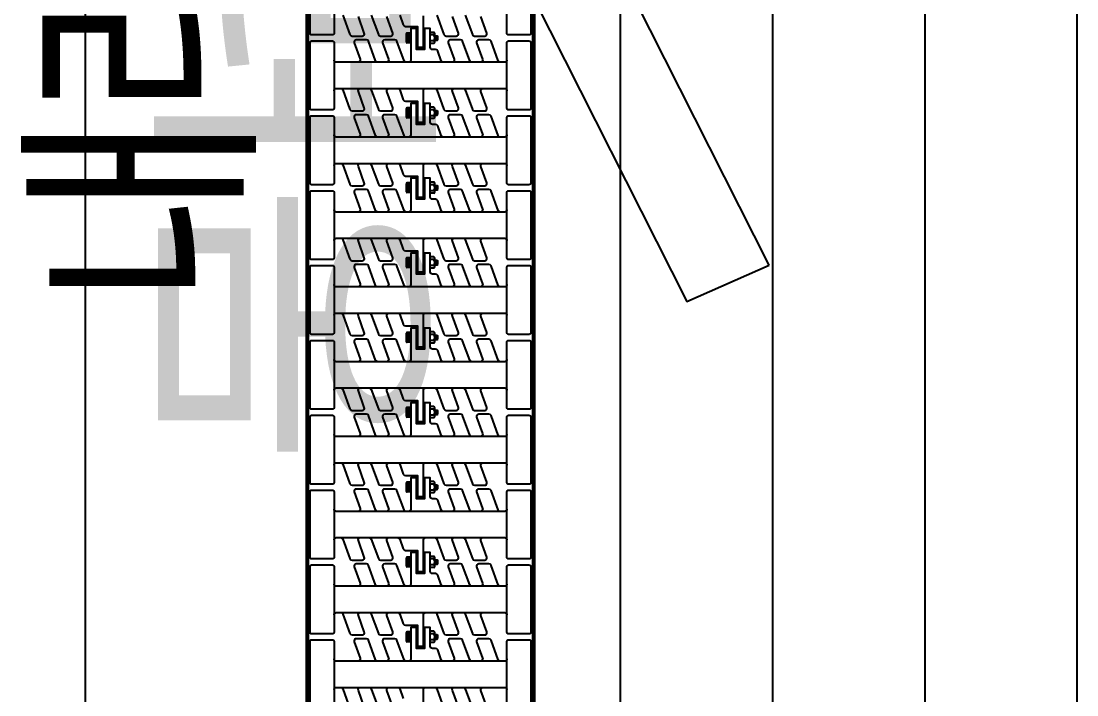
# Model space of a CAD drawing. Header units: millimetres. Extents: x 0 to 1390178, y 0 to 110113.
# Drawn here: x 366787 to 368174, y 21579 to 22465 of the extents above; entities that cross this region are included whole.
import ezdxf
from ezdxf.enums import TextEntityAlignment as Align
from ezdxf.xclip import XClip

# ---------------------------------------------------------------- set-up
doc = ezdxf.new("R2010")
doc.units = ezdxf.units.MM
doc.header["$LTSCALE"] = 100
doc.header["$XCLIPFRAME"] = 0
doc.linetypes.add('X - 평면도$0$CEN', pattern=[62, 60, -1, 0, -1])
for name, color, linetype in [('AA-XXXX-TEXT', 3, 'Continuous'), ('X - 평면도$0$4', 4, 'Continuous'), ('X - 평면도$0$AA-EL-PCN4', 4, 'Continuous'), ('X - 평면도$0$AA-XXXX-CNTL', 1, 'X - 평면도$0$CEN'), ('X - 평면도$0$램프 패턴', 9, 'Continuous'), ('X - 평면도$0$트랜치', 8, 'Continuous')]:
    doc.layers.add(name, color=color, linetype=linetype)
doc.layers.add('X - 평면도$0$DEFPOINT', color=163, linetype='Continuous', plot=False)
doc.styles.add('$1$HAUD01', font='Dotum.ttf')
doc.styles.add('X - 평면도$0$맑은고딕', font='malgun.ttf')

# ---------------------------------------------------------------- blocks, each defined once
blk = doc.blocks.new('X - 평면도$0$A$C149C4BE0')
at = {"layer": 'X - 평면도$0$램프 패턴'}
for p, q in [((112.4, 6500), (112.4, 0)), ((312.4, 6500), (312.4, 0)), ((512.4, 6500), (512.4, 0)), ((712.4, 6500), (712.4, 0))]:
    blk.add_line(p, q, dxfattribs=at)
blk = doc.blocks.new('X - 평면도$0$A$C1B7F7459')
at = {"layer": 'X - 평면도$0$DEFPOINT'}
blk.add_line((0, 6500), (0, 0), dxfattribs=at)
blk.add_blockref('X - 평면도$0$A$C149C4BE0', (0, 0))
blk = doc.blocks.new('*U1023')
at = {"layer": 'X - 평면도$0$트랜치'}
for p, q in [((-1765, 259), (-1765, 69.1)), ((-1665, 259), (-1665, 69.1)), ((-1565, 259), (-1565, 69.1)), ((-1465, 259), (-1465, 69.1)), ((-1365, 259), (-1365, 69.1)), ((-1265, 259), (-1265, 69.1)), ((-1165, 259), (-1165, 69.1)), ((-1065, 259), (-1065, 69.1)), ((-965, 259), (-965, 69.1)), ((-1730, 46), (-1730, 235.9)), ((-1630, 46), (-1630, 235.9)), ((-1530, 46), (-1530, 235.9)), ((-1430, 46), (-1430, 235.9)), ((-1330, 46), (-1330, 235.9)), ((-1230, 46), (-1230, 235.9)), ((-1130, 46), (-1130, 235.9)), ((-1030, 46), (-1030, 235.9)), ((-930, 46), (-930, 235.9)), ((-1697.5, 170.5), (-1704, 170.5)), ((-1704, 166.5), (-1704, 170.5)), ((-1704, 165.5), (-1704, 170.5)), ((-1697.5, 171.5), (-1703, 171.5)), ((-1702, 166.5), (-1702, 170.5)), ((-1700, 166.5), (-1700, 170.5)), ((-1698, 166.5), (-1698, 170.5)), ((-1692, 171.5), (-1697.5, 171.5)), ((-1691, 170.5), (-1697.5, 170.5)), ((-1696, 166.5), (-1696, 170.5)), ((-1694, 166.5), (-1694, 170.5)), ((-1692, 166.5), (-1692, 170.5)), ((-1691, 165.5), (-1691, 170.5)), ((-1597.5, 170.5), (-1604, 170.5)), ((-1604, 166.5), (-1604, 170.5)), ((-1604, 165.5), (-1604, 170.5)), ((-1597.5, 171.5), (-1603, 171.5)), ((-1602, 166.5), (-1602, 170.5)), ((-1600, 166.5), (-1600, 170.5)), ((-1598, 166.5), (-1598, 170.5)), ((-1592, 171.5), (-1597.5, 171.5)), ((-1591, 170.5), (-1597.5, 170.5)), ((-1596, 166.5), (-1596, 170.5)), ((-1594, 166.5), (-1594, 170.5)), ((-1592, 166.5), (-1592, 170.5)), ((-1591, 165.5), (-1591, 170.5)), ((-1497.5, 170.5), (-1504, 170.5)), ((-1504, 166.5), (-1504, 170.5)), ((-1504, 165.5), (-1504, 170.5)), ((-1497.5, 171.5), (-1503, 171.5)), ((-1502, 166.5), (-1502, 170.5)), ((-1500, 166.5), (-1500, 170.5)), ((-1498, 166.5), (-1498, 170.5)), ((-1492, 171.5), (-1497.5, 171.5)), ((-1491, 170.5), (-1497.5, 170.5)), ((-1496, 166.5), (-1496, 170.5)), ((-1494, 166.5), (-1494, 170.5)), ((-1492, 166.5), (-1492, 170.5)), ((-1491, 165.5), (-1491, 170.5)), ((-1397.5, 170.5), (-1404, 170.5)), ((-1404, 166.5), (-1404, 170.5)), ((-1404, 165.5), (-1404, 170.5)), ((-1397.5, 171.5), (-1403, 171.5)), ((-1402, 166.5), (-1402, 170.5)), ((-1400, 166.5), (-1400, 170.5)), ((-1398, 166.5), (-1398, 170.5)), ((-1392, 171.5), (-1397.5, 171.5)), ((-1391, 170.5), (-1397.5, 170.5)), ((-1396, 166.5), (-1396, 170.5)), ((-1394, 166.5), (-1394, 170.5)), ((-1392, 166.5), (-1392, 170.5)), ((-1391, 165.5), (-1391, 170.5)), ((-1297.5, 170.5), (-1304, 170.5)), ((-1304, 166.5), (-1304, 170.5)), ((-1304, 165.5), (-1304, 170.5)), ((-1297.5, 171.5), (-1303, 171.5)), ((-1302, 166.5), (-1302, 170.5)), ((-1300, 166.5), (-1300, 170.5)), ((-1298, 166.5), (-1298, 170.5)), ((-1292, 171.5), (-1297.5, 171.5)), ((-1291, 170.5), (-1297.5, 170.5)), ((-1296, 166.5), (-1296, 170.5)), ((-1294, 166.5), (-1294, 170.5)), ((-1292, 166.5), (-1292, 170.5)), ((-1291, 165.5), (-1291, 170.5)), ((-1197.5, 170.5), (-1204, 170.5)), ((-1204, 166.5), (-1204, 170.5)), ((-1204, 165.5), (-1204, 170.5)), ((-1197.5, 171.5), (-1203, 171.5)), ((-1202, 166.5), (-1202, 170.5)), ((-1200, 166.5), (-1200, 170.5)), ((-1198, 166.5), (-1198, 170.5)), ((-1192, 171.5), (-1197.5, 171.5)), ((-1191, 170.5), (-1197.5, 170.5)), ((-1196, 166.5), (-1196, 170.5)), ((-1194, 166.5), (-1194, 170.5)), ((-1192, 166.5), (-1192, 170.5)), ((-1191, 165.5), (-1191, 170.5)), ((-1097.5, 170.5), (-1104, 170.5)), ((-1104, 166.5), (-1104, 170.5)), ((-1104, 165.5), (-1104, 170.5)), ((-1097.5, 171.5), (-1103, 171.5)), ((-1102, 166.5), (-1102, 170.5)), ((-1100, 166.5), (-1100, 170.5)), ((-1098, 166.5), (-1098, 170.5)), ((-1092, 171.5), (-1097.5, 171.5)), ((-1091, 170.5), (-1097.5, 170.5)), ((-1096, 166.5), (-1096, 170.5)), ((-1094, 166.5), (-1094, 170.5)), ((-1092, 166.5), (-1092, 170.5)), ((-1091, 165.5), (-1091, 170.5)), ((-997.5, 170.5), (-1004, 170.5)), ((-1004, 166.5), (-1004, 170.5)), ((-1004, 165.5), (-1004, 170.5)), ((-997.5, 171.5), (-1003, 171.5)), ((-1002, 166.5), (-1002, 170.5)), ((-1000, 166.5), (-1000, 170.5)), ((-998, 166.5), (-998, 170.5)), ((-992, 171.5), (-997.5, 171.5)), ((-991, 170.5), (-997.5, 170.5)), ((-996, 166.5), (-996, 170.5)), ((-994, 166.5), (-994, 170.5)), ((-992, 166.5), (-992, 170.5)), ((-991, 165.5), (-991, 170.5)), ((-897.5, 170.5), (-904, 170.5)), ((-904, 166.5), (-904, 170.5)), ((-904, 165.5), (-904, 170.5)), ((-897.5, 171.5), (-903, 171.5)), ((-902, 166.5), (-902, 170.5)), ((-900, 166.5), (-900, 170.5)), ((-898, 166.5), (-898, 170.5)), ((-892, 171.5), (-897.5, 171.5)), ((-891, 170.5), (-897.5, 170.5)), ((-896, 166.5), (-896, 170.5)), ((-894, 166.5), (-894, 170.5)), ((-892, 166.5), (-892, 170.5)), ((-891, 165.5), (-891, 170.5)), ((-1697.5, 166.5), (-1704, 166.5)), ((-1700.5, 156.5), (-1700.5, 158)), ((-1691, 166.5), (-1697.5, 166.5)), ((-1694.5, 156.5), (-1694.5, 158)), ((-1597.5, 166.5), (-1604, 166.5)), ((-1600.5, 156.5), (-1600.5, 158)), ((-1591, 166.5), (-1597.5, 166.5)), ((-1594.5, 156.5), (-1594.5, 158)), ((-1497.5, 166.5), (-1504, 166.5)), ((-1500.5, 156.5), (-1500.5, 158)), ((-1491, 166.5), (-1497.5, 166.5)), ((-1494.5, 156.5), (-1494.5, 158)), ((-1397.5, 166.5), (-1404, 166.5)), ((-1400.5, 156.5), (-1400.5, 158)), ((-1391, 166.5), (-1397.5, 166.5)), ((-1394.5, 156.5), (-1394.5, 158)), ((-1297.5, 166.5), (-1304, 166.5)), ((-1300.5, 156.5), (-1300.5, 158)), ((-1291, 166.5), (-1297.5, 166.5)), ((-1294.5, 156.5), (-1294.5, 158)), ((-1197.5, 166.5), (-1204, 166.5)), ((-1200.5, 156.5), (-1200.5, 158)), ((-1191, 166.5), (-1197.5, 166.5)), ((-1194.5, 156.5), (-1194.5, 158)), ((-1097.5, 166.5), (-1104, 166.5)), ((-1100.5, 156.5), (-1100.5, 158)), ((-1091, 166.5), (-1097.5, 166.5)), ((-1094.5, 156.5), (-1094.5, 158)), ((-997.5, 166.5), (-1004, 166.5)), ((-1000.5, 156.5), (-1000.5, 158)), ((-991, 166.5), (-997.5, 166.5)), ((-994.5, 156.5), (-994.5, 158)), ((-897.5, 166.5), (-904, 166.5)), ((-900.5, 156.5), (-900.5, 158)), ((-891, 166.5), (-897.5, 166.5)), ((-894.5, 156.5), (-894.5, 158)), ((-1700.5, 147), (-1700.5, 148.5)), ((-1694.5, 147), (-1694.5, 148.5)), ((-1600.5, 147), (-1600.5, 148.5)), ((-1594.5, 147), (-1594.5, 148.5)), ((-1500.5, 147), (-1500.5, 148.5)), ((-1494.5, 147), (-1494.5, 148.5)), ((-1400.5, 147), (-1400.5, 148.5)), ((-1394.5, 147), (-1394.5, 148.5)), ((-1300.5, 147), (-1300.5, 148.5)), ((-1294.5, 147), (-1294.5, 148.5)), ((-1200.5, 147), (-1200.5, 148.5)), ((-1194.5, 147), (-1194.5, 148.5)), ((-1100.5, 147), (-1100.5, 148.5)), ((-1094.5, 147), (-1094.5, 148.5)), ((-1000.5, 147), (-1000.5, 148.5)), ((-994.5, 147), (-994.5, 148.5)), ((-900.5, 147), (-900.5, 148.5)), ((-894.5, 147), (-894.5, 148.5)), ((-1705, 134.5), (-1705, 139.5)), ((-1703.2, 133.5), (-1691.8, 133.5)), ((-1701.5, 134.5), (-1701.5, 139.5)), ((-1700.5, 133.5), (-1700.5, 130.2)), ((-1700.5, 130.2), (-1699.9, 129.5)), ((-1700.5, 130.2), (-1694.5, 130.2)), ((-1699.9, 129.5), (-1695.2, 129.5)), ((-1695.5, 132.4), (-1699.2, 132.4)), ((-1694.5, 130.2), (-1695.2, 129.5)), ((-1694.5, 133.5), (-1694.5, 130.2)), ((-1693.5, 134.5), (-1693.5, 139.5)), ((-1690, 134.5), (-1690, 139.5)), ((-1605, 134.5), (-1605, 139.5)), ((-1603.2, 133.5), (-1591.8, 133.5)), ((-1601.5, 134.5), (-1601.5, 139.5)), ((-1600.5, 133.5), (-1600.5, 130.2)), ((-1600.5, 130.2), (-1599.9, 129.5)), ((-1600.5, 130.2), (-1594.5, 130.2)), ((-1599.9, 129.5), (-1595.2, 129.5)), ((-1595.5, 132.4), (-1599.2, 132.4)), ((-1594.5, 130.2), (-1595.2, 129.5)), ((-1594.5, 133.5), (-1594.5, 130.2)), ((-1593.5, 134.5), (-1593.5, 139.5)), ((-1590, 134.5), (-1590, 139.5)), ((-1505, 134.5), (-1505, 139.5)), ((-1503.2, 133.5), (-1491.8, 133.5)), ((-1501.5, 134.5), (-1501.5, 139.5)), ((-1500.5, 133.5), (-1500.5, 130.2)), ((-1500.5, 130.2), (-1499.9, 129.5)), ((-1500.5, 130.2), (-1494.5, 130.2)), ((-1499.9, 129.5), (-1495.2, 129.5)), ((-1495.5, 132.4), (-1499.2, 132.4)), ((-1494.5, 130.2), (-1495.2, 129.5)), ((-1494.5, 133.5), (-1494.5, 130.2)), ((-1493.5, 134.5), (-1493.5, 139.5)), ((-1490, 134.5), (-1490, 139.5)), ((-1405, 134.5), (-1405, 139.5)), ((-1403.2, 133.5), (-1391.8, 133.5)), ((-1401.5, 134.5), (-1401.5, 139.5)), ((-1400.5, 133.5), (-1400.5, 130.2)), ((-1400.5, 130.2), (-1399.9, 129.5)), ((-1400.5, 130.2), (-1394.5, 130.2)), ((-1399.9, 129.5), (-1395.2, 129.5)), ((-1395.5, 132.4), (-1399.2, 132.4)), ((-1394.5, 130.2), (-1395.2, 129.5)), ((-1394.5, 133.5), (-1394.5, 130.2)), ((-1393.5, 134.5), (-1393.5, 139.5)), ((-1390, 134.5), (-1390, 139.5)), ((-1305, 134.5), (-1305, 139.5)), ((-1303.2, 133.5), (-1291.8, 133.5)), ((-1301.5, 134.5), (-1301.5, 139.5)), ((-1300.5, 133.5), (-1300.5, 130.2)), ((-1300.5, 130.2), (-1299.9, 129.5)), ((-1300.5, 130.2), (-1294.5, 130.2)), ((-1299.9, 129.5), (-1295.2, 129.5)), ((-1295.5, 132.4), (-1299.2, 132.4)), ((-1294.5, 130.2), (-1295.2, 129.5)), ((-1294.5, 133.5), (-1294.5, 130.2)), ((-1293.5, 134.5), (-1293.5, 139.5)), ((-1290, 134.5), (-1290, 139.5)), ((-1205, 134.5), (-1205, 139.5)), ((-1203.2, 133.5), (-1191.8, 133.5)), ((-1201.5, 134.5), (-1201.5, 139.5)), ((-1200.5, 133.5), (-1200.5, 130.2)), ((-1200.5, 130.2), (-1199.9, 129.5)), ((-1200.5, 130.2), (-1194.5, 130.2)), ((-1199.9, 129.5), (-1195.2, 129.5)), ((-1195.5, 132.4), (-1199.2, 132.4)), ((-1194.5, 130.2), (-1195.2, 129.5)), ((-1194.5, 133.5), (-1194.5, 130.2)), ((-1193.5, 134.5), (-1193.5, 139.5)), ((-1190, 134.5), (-1190, 139.5)), ((-1105, 134.5), (-1105, 139.5)), ((-1103.2, 133.5), (-1091.8, 133.5)), ((-1101.5, 134.5), (-1101.5, 139.5)), ((-1100.5, 133.5), (-1100.5, 130.2)), ((-1100.5, 130.2), (-1099.9, 129.5)), ((-1100.5, 130.2), (-1094.5, 130.2)), ((-1099.9, 129.5), (-1095.2, 129.5)), ((-1095.5, 132.4), (-1099.2, 132.4)), ((-1094.5, 130.2), (-1095.2, 129.5)), ((-1094.5, 133.5), (-1094.5, 130.2)), ((-1093.5, 134.5), (-1093.5, 139.5)), ((-1090, 134.5), (-1090, 139.5)), ((-1005, 134.5), (-1005, 139.5)), ((-1003.2, 133.5), (-991.8, 133.5)), ((-1001.5, 134.5), (-1001.5, 139.5)), ((-1000.5, 133.5), (-1000.5, 130.2)), ((-1000.5, 130.2), (-999.9, 129.5)), ((-1000.5, 130.2), (-994.5, 130.2)), ((-999.9, 129.5), (-995.2, 129.5)), ((-995.5, 132.4), (-999.2, 132.4)), ((-994.5, 130.2), (-995.2, 129.5)), ((-994.5, 133.5), (-994.5, 130.2)), ((-993.5, 134.5), (-993.5, 139.5)), ((-990, 134.5), (-990, 139.5)), ((-905, 134.5), (-905, 139.5)), ((-903.2, 133.5), (-891.8, 133.5)), ((-901.5, 134.5), (-901.5, 139.5)), ((-900.5, 133.5), (-900.5, 130.2)), ((-900.5, 130.2), (-899.9, 129.5)), ((-900.5, 130.2), (-894.5, 130.2)), ((-899.9, 129.5), (-895.2, 129.5)), ((-895.5, 132.4), (-899.2, 132.4)), ((-894.5, 130.2), (-895.2, 129.5)), ((-894.5, 133.5), (-894.5, 130.2)), ((-893.5, 134.5), (-893.5, 139.5)), ((-890, 134.5), (-890, 139.5))]:
    blk.add_line(p, q, dxfattribs=at)
for points in [[(-5803.3, 305), (-5803.3, 0), (805, 0), (805, 305)], [(802.5, 2.5), (802.5, 302.5), (-5800.8, 302.5), (-5800.8, 2.5)]]:
    blk.add_lwpolyline(points, close=True, dxfattribs=at)
for points in [[(-1791.5, 268, -0.414214), (-1793.5, 270), (-1793.5, 298, -0.414214), (-1791.5, 300), (-1703.5, 300, -0.414214), (-1701.5, 298), (-1701.5, 270, -0.414214), (-1703.5, 268)], [(-1691.5, 268, -0.414214), (-1693.5, 270), (-1693.5, 298, -0.414214), (-1691.5, 300), (-1603.5, 300, -0.414214), (-1601.5, 298), (-1601.5, 270, -0.414214), (-1603.5, 268)], [(-1591.5, 268, -0.414214), (-1593.5, 270), (-1593.5, 298, -0.414214), (-1591.5, 300), (-1503.5, 300, -0.414214), (-1501.5, 298), (-1501.5, 270, -0.414214), (-1503.5, 268)], [(-1491.5, 268, -0.414214), (-1493.5, 270), (-1493.5, 298, -0.414214), (-1491.5, 300), (-1403.5, 300, -0.414214), (-1401.5, 298), (-1401.5, 270, -0.414214), (-1403.5, 268)], [(-1391.5, 268, -0.414214), (-1393.5, 270), (-1393.5, 298, -0.414214), (-1391.5, 300), (-1303.5, 300, -0.414214), (-1301.5, 298), (-1301.5, 270, -0.414214), (-1303.5, 268)], [(-1291.5, 268, -0.414214), (-1293.5, 270), (-1293.5, 298, -0.414214), (-1291.5, 300), (-1203.5, 300, -0.414214), (-1201.5, 298), (-1201.5, 270, -0.414214), (-1203.5, 268)], [(-1191.5, 268, -0.414214), (-1193.5, 270), (-1193.5, 298, -0.414214), (-1191.5, 300), (-1103.5, 300, -0.414214), (-1101.5, 298), (-1101.5, 270, -0.414214), (-1103.5, 268)], [(-1091.5, 268, -0.414214), (-1093.5, 270), (-1093.5, 298, -0.414214), (-1091.5, 300), (-1003.5, 300, -0.414214), (-1001.5, 298), (-1001.5, 270, -0.414214), (-1003.5, 268)], [(-991.5, 268, -0.414214), (-993.5, 270), (-993.5, 298, -0.414214), (-991.5, 300), (-903.5, 300, -0.414214), (-901.5, 298), (-901.5, 270, -0.414214), (-903.5, 268)], [(-891.5, 268, -0.414214), (-893.5, 270), (-893.5, 298, -0.414214), (-891.5, 300), (-803.5, 300, -0.414214), (-801.5, 298), (-801.5, 270, -0.414214), (-803.5, 268)], [(-1665, 194.6), (-1665, 183, -0.315299), (-1667, 180.2), (-1680, 175.5, 0.315299), (-1682, 172.6), (-1682, 156.5), (-1710, 156.5), (-1710, 148.5), (-1668, 148.5, -0.414214), (-1665, 145.5), (-1665, 133.4, -0.315299), (-1667, 130.6), (-1693, 121.1, 0.315299), (-1695, 118.3), (-1695, 104.7, 0.520567), (-1691, 101.9), (-1669, 109.9, -0.520567), (-1665, 107.1), (-1665, 95.4, -0.315299), (-1667, 92.6), (-1693, 83.1, 0.315299), (-1695, 80.3), (-1695, 66.7, 0.520567), (-1691, 63.9), (-1669, 71.9, -0.520567), (-1665, 69.1), (-1665, 40, -0.414214), (-1668, 37), (-1627, 37, -0.414214), (-1630, 40), (-1630, 46, -0.315299), (-1628, 48.8), (-1602, 58.3, 0.315299), (-1600, 61.1), (-1600, 74.7, 0.520567), (-1604, 77.5), (-1626, 69.5, -0.520567), (-1630, 72.4), (-1630, 84, -0.315299), (-1628, 86.8), (-1602, 96.3, 0.315299), (-1600, 99.1), (-1600, 112.7, 0.520567), (-1604, 115.5), (-1626, 107.5, -0.520567), (-1630, 110.4), (-1630, 122, -0.315299), (-1628, 124.8), (-1615, 129.5, 0.315299), (-1613, 132.4), (-1613, 136.5, -0.414214), (-1610, 139.5), (-1585, 139.5), (-1585, 147), (-1613, 147), (-1613, 152.5), (-1613, 158), (-1585, 158), (-1585, 165.5), (-1627, 165.5, -0.414214), (-1630, 168.5), (-1630, 171.6, -0.315299), (-1628, 174.4), (-1602, 183.9, 0.315299), (-1600, 186.7), (-1600, 200.3, 0.520567), (-1604, 203.1), (-1626, 195.1, -0.520567), (-1630, 197.9), (-1630, 209.6, -0.315299), (-1628, 212.4), (-1602, 221.9, 0.315299), (-1600, 224.7), (-1600, 238.3, 0.520567), (-1604, 241.1), (-1626, 233.1, -0.520567), (-1630, 235.9), (-1630, 265, -0.414214), (-1627, 268), (-1668, 268, -0.414214), (-1665, 265), (-1665, 259, -0.315299), (-1667, 256.2), (-1693, 246.7, 0.315299), (-1695, 243.9), (-1695, 230.3, 0.520567), (-1691, 227.5), (-1669, 235.5, -0.520567), (-1665, 232.6), (-1665, 221, -0.315299), (-1667, 218.2), (-1693, 208.7, 0.315299), (-1695, 205.9), (-1695, 192.3, 0.520567), (-1691, 189.5), (-1669, 197.5, -0.520567)], [(-1565, 194.6), (-1565, 183, -0.315299), (-1567, 180.2), (-1580, 175.5, 0.315299), (-1582, 172.6), (-1582, 156.5), (-1610, 156.5), (-1610, 148.5), (-1568, 148.5, -0.414214), (-1565, 145.5), (-1565, 133.4, -0.315299), (-1567, 130.6), (-1593, 121.1, 0.315299), (-1595, 118.3), (-1595, 104.7, 0.520567), (-1591, 101.9), (-1569, 109.9, -0.520567), (-1565, 107.1), (-1565, 95.4, -0.315299), (-1567, 92.6), (-1593, 83.1, 0.315299), (-1595, 80.3), (-1595, 66.7, 0.520567), (-1591, 63.9), (-1569, 71.9, -0.520567), (-1565, 69.1), (-1565, 40, -0.414214), (-1568, 37), (-1527, 37, -0.414214), (-1530, 40), (-1530, 46, -0.315299), (-1528, 48.8), (-1502, 58.3, 0.315299), (-1500, 61.1), (-1500, 74.7, 0.520567), (-1504, 77.5), (-1526, 69.5, -0.520567), (-1530, 72.4), (-1530, 84, -0.315299), (-1528, 86.8), (-1502, 96.3, 0.315299), (-1500, 99.1), (-1500, 112.7, 0.520567), (-1504, 115.5), (-1526, 107.5, -0.520567), (-1530, 110.4), (-1530, 122, -0.315299), (-1528, 124.8), (-1515, 129.5, 0.315299), (-1513, 132.4), (-1513, 136.5, -0.414214), (-1510, 139.5), (-1485, 139.5), (-1485, 147), (-1513, 147), (-1513, 152.5), (-1513, 158), (-1485, 158), (-1485, 165.5), (-1527, 165.5, -0.414214), (-1530, 168.5), (-1530, 171.6, -0.315299), (-1528, 174.4), (-1502, 183.9, 0.315299), (-1500, 186.7), (-1500, 200.3, 0.520567), (-1504, 203.1), (-1526, 195.1, -0.520567), (-1530, 197.9), (-1530, 209.6, -0.315299), (-1528, 212.4), (-1502, 221.9, 0.315299), (-1500, 224.7), (-1500, 238.3, 0.520567), (-1504, 241.1), (-1526, 233.1, -0.520567), (-1530, 235.9), (-1530, 265, -0.414214), (-1527, 268), (-1568, 268, -0.414214), (-1565, 265), (-1565, 259, -0.315299), (-1567, 256.2), (-1593, 246.7, 0.315299), (-1595, 243.9), (-1595, 230.3, 0.520567), (-1591, 227.5), (-1569, 235.5, -0.520567), (-1565, 232.6), (-1565, 221, -0.315299), (-1567, 218.2), (-1593, 208.7, 0.315299), (-1595, 205.9), (-1595, 192.3, 0.520567), (-1591, 189.5), (-1569, 197.5, -0.520567)], [(-1465, 194.6), (-1465, 183, -0.315299), (-1467, 180.2), (-1480, 175.5, 0.315299), (-1482, 172.6), (-1482, 156.5), (-1510, 156.5), (-1510, 148.5), (-1468, 148.5, -0.414214), (-1465, 145.5), (-1465, 133.4, -0.315299), (-1467, 130.6), (-1493, 121.1, 0.315299), (-1495, 118.3), (-1495, 104.7, 0.520567), (-1491, 101.9), (-1469, 109.9, -0.520567), (-1465, 107.1), (-1465, 95.4, -0.315299), (-1467, 92.6), (-1493, 83.1, 0.315299), (-1495, 80.3), (-1495, 66.7, 0.520567), (-1491, 63.9), (-1469, 71.9, -0.520567), (-1465, 69.1), (-1465, 40, -0.414214), (-1468, 37), (-1427, 37, -0.414214), (-1430, 40), (-1430, 46, -0.315299), (-1428, 48.8), (-1402, 58.3, 0.315299), (-1400, 61.1), (-1400, 74.7, 0.520567), (-1404, 77.5), (-1426, 69.5, -0.520567), (-1430, 72.4), (-1430, 84, -0.315299), (-1428, 86.8), (-1402, 96.3, 0.315299), (-1400, 99.1), (-1400, 112.7, 0.520567), (-1404, 115.5), (-1426, 107.5, -0.520567), (-1430, 110.4), (-1430, 122, -0.315299), (-1428, 124.8), (-1415, 129.5, 0.315299), (-1413, 132.4), (-1413, 136.5, -0.414214), (-1410, 139.5), (-1385, 139.5), (-1385, 147), (-1413, 147), (-1413, 152.5), (-1413, 158), (-1385, 158), (-1385, 165.5), (-1427, 165.5, -0.414214), (-1430, 168.5), (-1430, 171.6, -0.315299), (-1428, 174.4), (-1402, 183.9, 0.315299), (-1400, 186.7), (-1400, 200.3, 0.520567), (-1404, 203.1), (-1426, 195.1, -0.520567), (-1430, 197.9), (-1430, 209.6, -0.315299), (-1428, 212.4), (-1402, 221.9, 0.315299), (-1400, 224.7), (-1400, 238.3, 0.520567), (-1404, 241.1), (-1426, 233.1, -0.520567), (-1430, 235.9), (-1430, 265, -0.414214), (-1427, 268), (-1468, 268, -0.414214), (-1465, 265), (-1465, 259, -0.315299), (-1467, 256.2), (-1493, 246.7, 0.315299), (-1495, 243.9), (-1495, 230.3, 0.520567), (-1491, 227.5), (-1469, 235.5, -0.520567), (-1465, 232.6), (-1465, 221, -0.315299), (-1467, 218.2), (-1493, 208.7, 0.315299), (-1495, 205.9), (-1495, 192.3, 0.520567), (-1491, 189.5), (-1469, 197.5, -0.520567)], [(-1365, 194.6), (-1365, 183, -0.315299), (-1367, 180.2), (-1380, 175.5, 0.315299), (-1382, 172.6), (-1382, 156.5), (-1410, 156.5), (-1410, 148.5), (-1368, 148.5, -0.414214), (-1365, 145.5), (-1365, 133.4, -0.315299), (-1367, 130.6), (-1393, 121.1, 0.315299), (-1395, 118.3), (-1395, 104.7, 0.520567), (-1391, 101.9), (-1369, 109.9, -0.520567), (-1365, 107.1), (-1365, 95.4, -0.315299), (-1367, 92.6), (-1393, 83.1, 0.315299), (-1395, 80.3), (-1395, 66.7, 0.520567), (-1391, 63.9), (-1369, 71.9, -0.520567), (-1365, 69.1), (-1365, 40, -0.414214), (-1368, 37), (-1327, 37, -0.414214), (-1330, 40), (-1330, 46, -0.315299), (-1328, 48.8), (-1302, 58.3, 0.315299), (-1300, 61.1), (-1300, 74.7, 0.520567), (-1304, 77.5), (-1326, 69.5, -0.520567), (-1330, 72.4), (-1330, 84, -0.315299), (-1328, 86.8), (-1302, 96.3, 0.315299), (-1300, 99.1), (-1300, 112.7, 0.520567), (-1304, 115.5), (-1326, 107.5, -0.520567), (-1330, 110.4), (-1330, 122, -0.315299), (-1328, 124.8), (-1315, 129.5, 0.315299), (-1313, 132.4), (-1313, 136.5, -0.414214), (-1310, 139.5), (-1285, 139.5), (-1285, 147), (-1313, 147), (-1313, 152.5), (-1313, 158), (-1285, 158), (-1285, 165.5), (-1327, 165.5, -0.414214), (-1330, 168.5), (-1330, 171.6, -0.315299), (-1328, 174.4), (-1302, 183.9, 0.315299), (-1300, 186.7), (-1300, 200.3, 0.520567), (-1304, 203.1), (-1326, 195.1, -0.520567), (-1330, 197.9), (-1330, 209.6, -0.315299), (-1328, 212.4), (-1302, 221.9, 0.315299), (-1300, 224.7), (-1300, 238.3, 0.520567), (-1304, 241.1), (-1326, 233.1, -0.520567), (-1330, 235.9), (-1330, 265, -0.414214), (-1327, 268), (-1368, 268, -0.414214), (-1365, 265), (-1365, 259, -0.315299), (-1367, 256.2), (-1393, 246.7, 0.315299), (-1395, 243.9), (-1395, 230.3, 0.520567), (-1391, 227.5), (-1369, 235.5, -0.520567), (-1365, 232.6), (-1365, 221, -0.315299), (-1367, 218.2), (-1393, 208.7, 0.315299), (-1395, 205.9), (-1395, 192.3, 0.520567), (-1391, 189.5), (-1369, 197.5, -0.520567)], [(-1265, 194.6), (-1265, 183, -0.315299), (-1267, 180.2), (-1280, 175.5, 0.315299), (-1282, 172.6), (-1282, 156.5), (-1310, 156.5), (-1310, 148.5), (-1268, 148.5, -0.414214), (-1265, 145.5), (-1265, 133.4, -0.315299), (-1267, 130.6), (-1293, 121.1, 0.315299), (-1295, 118.3), (-1295, 104.7, 0.520567), (-1291, 101.9), (-1269, 109.9, -0.520567), (-1265, 107.1), (-1265, 95.4, -0.315299), (-1267, 92.6), (-1293, 83.1, 0.315299), (-1295, 80.3), (-1295, 66.7, 0.520567), (-1291, 63.9), (-1269, 71.9, -0.520567), (-1265, 69.1), (-1265, 40, -0.414214), (-1268, 37), (-1227, 37, -0.414214), (-1230, 40), (-1230, 46, -0.315299), (-1228, 48.8), (-1202, 58.3, 0.315299), (-1200, 61.1), (-1200, 74.7, 0.520567), (-1204, 77.5), (-1226, 69.5, -0.520567), (-1230, 72.4), (-1230, 84, -0.315299), (-1228, 86.8), (-1202, 96.3, 0.315299), (-1200, 99.1), (-1200, 112.7, 0.520567), (-1204, 115.5), (-1226, 107.5, -0.520567), (-1230, 110.4), (-1230, 122, -0.315299), (-1228, 124.8), (-1215, 129.5, 0.315299), (-1213, 132.4), (-1213, 136.5, -0.414214), (-1210, 139.5), (-1185, 139.5), (-1185, 147), (-1213, 147), (-1213, 152.5), (-1213, 158), (-1185, 158), (-1185, 165.5), (-1227, 165.5, -0.414214), (-1230, 168.5), (-1230, 171.6, -0.315299), (-1228, 174.4), (-1202, 183.9, 0.315299), (-1200, 186.7), (-1200, 200.3, 0.520567), (-1204, 203.1), (-1226, 195.1, -0.520567), (-1230, 197.9), (-1230, 209.6, -0.315299), (-1228, 212.4), (-1202, 221.9, 0.315299), (-1200, 224.7), (-1200, 238.3, 0.520567), (-1204, 241.1), (-1226, 233.1, -0.520567), (-1230, 235.9), (-1230, 265, -0.414214), (-1227, 268), (-1268, 268, -0.414214), (-1265, 265), (-1265, 259, -0.315299), (-1267, 256.2), (-1293, 246.7, 0.315299), (-1295, 243.9), (-1295, 230.3, 0.520567), (-1291, 227.5), (-1269, 235.5, -0.520567), (-1265, 232.6), (-1265, 221, -0.315299), (-1267, 218.2), (-1293, 208.7, 0.315299), (-1295, 205.9), (-1295, 192.3, 0.520567), (-1291, 189.5), (-1269, 197.5, -0.520567)], [(-1165, 194.6), (-1165, 183, -0.315299), (-1167, 180.2), (-1180, 175.5, 0.315299), (-1182, 172.6), (-1182, 156.5), (-1210, 156.5), (-1210, 148.5), (-1168, 148.5, -0.414214), (-1165, 145.5), (-1165, 133.4, -0.315299), (-1167, 130.6), (-1193, 121.1, 0.315299), (-1195, 118.3), (-1195, 104.7, 0.520567), (-1191, 101.9), (-1169, 109.9, -0.520567), (-1165, 107.1), (-1165, 95.4, -0.315299), (-1167, 92.6), (-1193, 83.1, 0.315299), (-1195, 80.3), (-1195, 66.7, 0.520567), (-1191, 63.9), (-1169, 71.9, -0.520567), (-1165, 69.1), (-1165, 40, -0.414214), (-1168, 37), (-1127, 37, -0.414214), (-1130, 40), (-1130, 46, -0.315299), (-1128, 48.8), (-1102, 58.3, 0.315299), (-1100, 61.1), (-1100, 74.7, 0.520567), (-1104, 77.5), (-1126, 69.5, -0.520567), (-1130, 72.4), (-1130, 84, -0.315299), (-1128, 86.8), (-1102, 96.3, 0.315299), (-1100, 99.1), (-1100, 112.7, 0.520567), (-1104, 115.5), (-1126, 107.5, -0.520567), (-1130, 110.4), (-1130, 122, -0.315299), (-1128, 124.8), (-1115, 129.5, 0.315299), (-1113, 132.4), (-1113, 136.5, -0.414214), (-1110, 139.5), (-1085, 139.5), (-1085, 147), (-1113, 147), (-1113, 152.5), (-1113, 158), (-1085, 158), (-1085, 165.5), (-1127, 165.5, -0.414214), (-1130, 168.5), (-1130, 171.6, -0.315299), (-1128, 174.4), (-1102, 183.9, 0.315299), (-1100, 186.7), (-1100, 200.3, 0.520567), (-1104, 203.1), (-1126, 195.1, -0.520567), (-1130, 197.9), (-1130, 209.6, -0.315299), (-1128, 212.4), (-1102, 221.9, 0.315299), (-1100, 224.7), (-1100, 238.3, 0.520567), (-1104, 241.1), (-1126, 233.1, -0.520567), (-1130, 235.9), (-1130, 265, -0.414214), (-1127, 268), (-1168, 268, -0.414214), (-1165, 265), (-1165, 259, -0.315299), (-1167, 256.2), (-1193, 246.7, 0.315299), (-1195, 243.9), (-1195, 230.3, 0.520567), (-1191, 227.5), (-1169, 235.5, -0.520567), (-1165, 232.6), (-1165, 221, -0.315299), (-1167, 218.2), (-1193, 208.7, 0.315299), (-1195, 205.9), (-1195, 192.3, 0.520567), (-1191, 189.5), (-1169, 197.5, -0.520567)], [(-1065, 194.6), (-1065, 183, -0.315299), (-1067, 180.2), (-1080, 175.5, 0.315299), (-1082, 172.6), (-1082, 156.5), (-1110, 156.5), (-1110, 148.5), (-1068, 148.5, -0.414214), (-1065, 145.5), (-1065, 133.4, -0.315299), (-1067, 130.6), (-1093, 121.1, 0.315299), (-1095, 118.3), (-1095, 104.7, 0.520567), (-1091, 101.9), (-1069, 109.9, -0.520567), (-1065, 107.1), (-1065, 95.4, -0.315299), (-1067, 92.6), (-1093, 83.1, 0.315299), (-1095, 80.3), (-1095, 66.7, 0.520567), (-1091, 63.9), (-1069, 71.9, -0.520567), (-1065, 69.1), (-1065, 40, -0.414214), (-1068, 37), (-1027, 37, -0.414214), (-1030, 40), (-1030, 46, -0.315299), (-1028, 48.8), (-1002, 58.3, 0.315299), (-1000, 61.1), (-1000, 74.7, 0.520567), (-1004, 77.5), (-1026, 69.5, -0.520567), (-1030, 72.4), (-1030, 84, -0.315299), (-1028, 86.8), (-1002, 96.3, 0.315299), (-1000, 99.1), (-1000, 112.7, 0.520567), (-1004, 115.5), (-1026, 107.5, -0.520567), (-1030, 110.4), (-1030, 122, -0.315299), (-1028, 124.8), (-1015, 129.5, 0.315299), (-1013, 132.4), (-1013, 136.5, -0.414214), (-1010, 139.5), (-985, 139.5), (-985, 147), (-1013, 147), (-1013, 152.5), (-1013, 158), (-985, 158), (-985, 165.5), (-1027, 165.5, -0.414214), (-1030, 168.5), (-1030, 171.6, -0.315299), (-1028, 174.4), (-1002, 183.9, 0.315299), (-1000, 186.7), (-1000, 200.3, 0.520567), (-1004, 203.1), (-1026, 195.1, -0.520567), (-1030, 197.9), (-1030, 209.6, -0.315299), (-1028, 212.4), (-1002, 221.9, 0.315299), (-1000, 224.7), (-1000, 238.3, 0.520567), (-1004, 241.1), (-1026, 233.1, -0.520567), (-1030, 235.9), (-1030, 265, -0.414214), (-1027, 268), (-1068, 268, -0.414214), (-1065, 265), (-1065, 259, -0.315299), (-1067, 256.2), (-1093, 246.7, 0.315299), (-1095, 243.9), (-1095, 230.3, 0.520567), (-1091, 227.5), (-1069, 235.5, -0.520567), (-1065, 232.6), (-1065, 221, -0.315299), (-1067, 218.2), (-1093, 208.7, 0.315299), (-1095, 205.9), (-1095, 192.3, 0.520567), (-1091, 189.5), (-1069, 197.5, -0.520567)], [(-965, 194.6), (-965, 183, -0.315299), (-967, 180.2), (-980, 175.5, 0.315299), (-982, 172.6), (-982, 156.5), (-1010, 156.5), (-1010, 148.5), (-968, 148.5, -0.414214), (-965, 145.5), (-965, 133.4, -0.315299), (-967, 130.6), (-993, 121.1, 0.315299), (-995, 118.3), (-995, 104.7, 0.520567), (-991, 101.9), (-969, 109.9, -0.520567), (-965, 107.1), (-965, 95.4, -0.315299), (-967, 92.6), (-993, 83.1, 0.315299), (-995, 80.3), (-995, 66.7, 0.520567), (-991, 63.9), (-969, 71.9, -0.520567), (-965, 69.1), (-965, 40, -0.414214), (-968, 37), (-927, 37, -0.414214), (-930, 40), (-930, 46, -0.315299), (-928, 48.8), (-902, 58.3, 0.315299), (-900, 61.1), (-900, 74.7, 0.520567), (-904, 77.5), (-926, 69.5, -0.520567), (-930, 72.4), (-930, 84, -0.315299), (-928, 86.8), (-902, 96.3, 0.315299), (-900, 99.1), (-900, 112.7, 0.520567), (-904, 115.5), (-926, 107.5, -0.520567), (-930, 110.4), (-930, 122, -0.315299), (-928, 124.8), (-915, 129.5, 0.315299), (-913, 132.4), (-913, 136.5, -0.414214), (-910, 139.5), (-885, 139.5), (-885, 147), (-913, 147), (-913, 152.5), (-913, 158), (-885, 158), (-885, 165.5), (-927, 165.5, -0.414214), (-930, 168.5), (-930, 171.6, -0.315299), (-928, 174.4), (-902, 183.9, 0.315299), (-900, 186.7), (-900, 200.3, 0.520567), (-904, 203.1), (-926, 195.1, -0.520567), (-930, 197.9), (-930, 209.6, -0.315299), (-928, 212.4), (-902, 221.9, 0.315299), (-900, 224.7), (-900, 238.3, 0.520567), (-904, 241.1), (-926, 233.1, -0.520567), (-930, 235.9), (-930, 265, -0.414214), (-927, 268), (-968, 268, -0.414214), (-965, 265), (-965, 259, -0.315299), (-967, 256.2), (-993, 246.7, 0.315299), (-995, 243.9), (-995, 230.3, 0.520567), (-991, 227.5), (-969, 235.5, -0.520567), (-965, 232.6), (-965, 221, -0.315299), (-967, 218.2), (-993, 208.7, 0.315299), (-995, 205.9), (-995, 192.3, 0.520567), (-991, 189.5), (-969, 197.5, -0.520567)], [(-1793.5, 7), (-1793.5, 35, -0.414214), (-1791.5, 37), (-1703.5, 37, -0.414214), (-1701.5, 35), (-1701.5, 7, -0.414214), (-1703.5, 5), (-1791.5, 5, -0.414214)], [(-1693.5, 7), (-1693.5, 35, -0.414214), (-1691.5, 37), (-1603.5, 37, -0.414214), (-1601.5, 35), (-1601.5, 7, -0.414214), (-1603.5, 5), (-1691.5, 5, -0.414214)], [(-1593.5, 7), (-1593.5, 35, -0.414214), (-1591.5, 37), (-1503.5, 37, -0.414214), (-1501.5, 35), (-1501.5, 7, -0.414214), (-1503.5, 5), (-1591.5, 5, -0.414214)], [(-1493.5, 7), (-1493.5, 35, -0.414214), (-1491.5, 37), (-1403.5, 37, -0.414214), (-1401.5, 35), (-1401.5, 7, -0.414214), (-1403.5, 5), (-1491.5, 5, -0.414214)], [(-1393.5, 7), (-1393.5, 35, -0.414214), (-1391.5, 37), (-1303.5, 37, -0.414214), (-1301.5, 35), (-1301.5, 7, -0.414214), (-1303.5, 5), (-1391.5, 5, -0.414214)], [(-1293.5, 7), (-1293.5, 35, -0.414214), (-1291.5, 37), (-1203.5, 37, -0.414214), (-1201.5, 35), (-1201.5, 7, -0.414214), (-1203.5, 5), (-1291.5, 5, -0.414214)], [(-1193.5, 7), (-1193.5, 35, -0.414214), (-1191.5, 37), (-1103.5, 37, -0.414214), (-1101.5, 35), (-1101.5, 7, -0.414214), (-1103.5, 5), (-1191.5, 5, -0.414214)], [(-1093.5, 7), (-1093.5, 35, -0.414214), (-1091.5, 37), (-1003.5, 37, -0.414214), (-1001.5, 35), (-1001.5, 7, -0.414214), (-1003.5, 5), (-1091.5, 5, -0.414214)], [(-993.5, 7), (-993.5, 35, -0.414214), (-991.5, 37), (-903.5, 37, -0.414214), (-901.5, 35), (-901.5, 7, -0.414214), (-903.5, 5), (-991.5, 5, -0.414214)], [(-893.5, 7), (-893.5, 35, -0.414214), (-891.5, 37), (-803.5, 37, -0.414214), (-801.5, 35), (-801.5, 7, -0.414214), (-803.5, 5), (-891.5, 5, -0.414214)]]:
    blk.add_lwpolyline(points, format="xyb", close=True, dxfattribs=at)
for points in [[(-1810, 148.5), (-1768, 148.5, -0.414214), (-1765, 145.5), (-1765, 133.4, -0.315299), (-1767, 130.6), (-1793, 121.1, 0.315299)], [(-1791, 101.9), (-1769, 109.9, -0.520567), (-1765, 107.1), (-1765, 95.4, -0.315299), (-1767, 92.6), (-1793, 83.1, 0.315299)], [(-1791, 63.9), (-1769, 71.9, -0.520567), (-1765, 69.1), (-1765, 40, -0.414214), (-1768, 37), (-1727, 37, -0.414214), (-1730, 40), (-1730, 46, -0.315299), (-1728, 48.8), (-1702, 58.3, 0.315299), (-1700, 61.1), (-1700, 74.7, 0.520567), (-1704, 77.5), (-1726, 69.5, -0.520567), (-1730, 72.4), (-1730, 84, -0.315299), (-1728, 86.8), (-1702, 96.3, 0.315299), (-1700, 99.1), (-1700, 112.7, 0.520567), (-1704, 115.5), (-1726, 107.5, -0.520567), (-1730, 110.4), (-1730, 122, -0.315299), (-1728, 124.8), (-1715, 129.5, 0.315299), (-1713, 132.4), (-1713, 136.5, -0.414214), (-1710, 139.5), (-1685, 139.5), (-1685, 147), (-1713, 147), (-1713, 152.5), (-1713, 158), (-1685, 158), (-1685, 165.5), (-1727, 165.5, -0.414214), (-1730, 168.5), (-1730, 171.6, -0.315299), (-1728, 174.4), (-1702, 183.9, 0.315299), (-1700, 186.7), (-1700, 200.3, 0.520567), (-1704, 203.1), (-1726, 195.1, -0.520567), (-1730, 197.9), (-1730, 209.6, -0.315299), (-1728, 212.4), (-1702, 221.9, 0.315299), (-1700, 224.7), (-1700, 238.3, 0.520567), (-1704, 241.1), (-1726, 233.1, -0.520567), (-1730, 235.9), (-1730, 265, -0.414214), (-1727, 268), (-1768, 268, -0.414214), (-1765, 265), (-1765, 259, -0.315299), (-1767, 256.2), (-1793, 246.7, 0.315299)], [(-1791, 227.5), (-1769, 235.5, -0.520567), (-1765, 232.6), (-1765, 221, -0.315299), (-1767, 218.2), (-1793, 208.7, 0.315299)], [(-1791, 189.5), (-1769, 197.5, -0.520567), (-1765, 194.6), (-1765, 183, -0.315299), (-1767, 180.2), (-1780, 175.5, 0.315299)], [(-867, 180.2), (-880, 175.5, 0.315299), (-882, 172.6), (-882, 156.5), (-910, 156.5), (-910, 148.5), (-868, 148.5, -0.414214)], [(-867, 130.6), (-893, 121.1, 0.315299), (-895, 118.3), (-895, 104.7, 0.520567), (-891, 101.9), (-869, 109.9, -0.520567)], [(-867, 92.6), (-893, 83.1, 0.315299), (-895, 80.3), (-895, 66.7, 0.520567), (-891, 63.9), (-869, 71.9, -0.520567)], [(-867, 256.2), (-893, 246.7, 0.315299), (-895, 243.9), (-895, 230.3, 0.520567), (-891, 227.5), (-869, 235.5, -0.520567)], [(-867, 218.2), (-893, 208.7, 0.315299), (-895, 205.9), (-895, 192.3, 0.520567), (-891, 189.5), (-869, 197.5, -0.520567)]]:
    blk.add_lwpolyline(points, format="xyb", dxfattribs=at)
for centre, radius, start, end in [((-1703, 170.5), 1, 90, 180), ((-1692, 170.5), 1, 0, 90), ((-1603, 170.5), 1, 90, 180), ((-1592, 170.5), 1, 0, 90), ((-1503, 170.5), 1, 90, 180), ((-1492, 170.5), 1, 0, 90), ((-1403, 170.5), 1, 90, 180), ((-1392, 170.5), 1, 0, 90), ((-1303, 170.5), 1, 90, 180), ((-1292, 170.5), 1, 0, 90), ((-1203, 170.5), 1, 90, 180), ((-1192, 170.5), 1, 0, 90), ((-1103, 170.5), 1, 90, 180), ((-1092, 170.5), 1, 0, 90), ((-1003, 170.5), 1, 90, 180), ((-992, 170.5), 1, 0, 90), ((-903, 170.5), 1, 90, 180), ((-892, 170.5), 1, 0, 90), ((-1703.2, 135.5), 2.03, 210.5102, 329.4897), ((-1697.5, 142), 8.5, 241.9275, 298.0725), ((-1697.5, 142), 8.5, 241.9275, 298.0725), ((-1691.8, 135.5), 2.03, 210.5102, 329.4898), ((-1603.2, 135.5), 2.03, 210.5102, 329.4897), ((-1597.5, 142), 8.5, 241.9275, 298.0725), ((-1597.5, 142), 8.5, 241.9275, 298.0725), ((-1591.8, 135.5), 2.03, 210.5102, 329.4898), ((-1503.2, 135.5), 2.03, 210.5102, 329.4897), ((-1497.5, 142), 8.5, 241.9275, 298.0725), ((-1497.5, 142), 8.5, 241.9275, 298.0725), ((-1491.8, 135.5), 2.03, 210.5102, 329.4898), ((-1403.2, 135.5), 2.03, 210.5102, 329.4897), ((-1397.5, 142), 8.5, 241.9275, 298.0725), ((-1397.5, 142), 8.5, 241.9275, 298.0725), ((-1391.8, 135.5), 2.03, 210.5102, 329.4898), ((-1303.2, 135.5), 2.03, 210.5102, 329.4897), ((-1297.5, 142), 8.5, 241.9275, 298.0725), ((-1297.5, 142), 8.5, 241.9275, 298.0725), ((-1291.8, 135.5), 2.03, 210.5102, 329.4898), ((-1203.2, 135.5), 2.03, 210.5102, 329.4897), ((-1197.5, 142), 8.5, 241.9275, 298.0725), ((-1197.5, 142), 8.5, 241.9275, 298.0725), ((-1191.8, 135.5), 2.03, 210.5102, 329.4898), ((-1103.2, 135.5), 2.03, 210.5102, 329.4897), ((-1097.5, 142), 8.5, 241.9275, 298.0725), ((-1097.5, 142), 8.5, 241.9275, 298.0725), ((-1091.8, 135.5), 2.03, 210.5102, 329.4898), ((-1003.2, 135.5), 2.03, 210.5102, 329.4897), ((-997.5, 142), 8.5, 241.9275, 298.0725), ((-997.5, 142), 8.5, 241.9275, 298.0725), ((-991.8, 135.5), 2.03, 210.5102, 329.4898), ((-903.2, 135.5), 2.03, 210.5102, 329.4897), ((-897.5, 142), 8.5, 241.9275, 298.0725), ((-897.5, 142), 8.5, 241.9275, 298.0725), ((-891.8, 135.5), 2.03, 210.5102, 329.4898)]:
    blk.add_arc(centre, radius, start, end, dxfattribs=at)
blk = doc.blocks.new('X - 평면도', base_point=(-475.4, -286.7))
at = {"layer": 'X - 평면도$0$4'}
for p, q in [((554412, 38873.1), (554412, 32373.1)), ((554712, 38873.1), (554712, 32373.1))]:
    blk.add_line(p, q, dxfattribs=at)
at = {"layer": 'X - 평면도$0$AA-EL-PCN4'}
blk.add_lwpolyline([(555020, 36900.1), (554844, 37248.1), (555020, 37648.1), (554912, 37696.1), (554712, 37248.1), (554912, 36852.1), (555020, 36900.1)], dxfattribs=at)
at = {"layer": 'X - 평면도$0$AA-XXXX-CNTL'}
blk.add_line((554122, 19243.1), (554122, 41509.5), dxfattribs=at)
blk.add_blockref('X - 평면도$0$A$C1B7F7459', (554712, 32373.1))
at = {"layer": 'X - 평면도$0$트랜치', "xscale": 0.9836065573770509, "yscale": 0.9836065573770509, "zscale": 0.9836065573770509, "rotation": 90}
blk.add_blockref('*U1023', (554712, 38081.3), dxfattribs=at)
at = {"layer": 'X - 평면도$0$DEFPOINT', "style": 'X - 평면도$0$맑은고딕'}
blk.add_text('내려옴', height=300, rotation=270, dxfattribs=at).set_placement((554394.1, 37198.1), align=Align.MIDDLE_CENTER)

msp = doc.modelspace()

# ---------------------------------------------------------------- block references
ref = msp.add_blockref('X - 평면도', (-187725.3, -15042.6))
XClip(ref).set_block_clipping_path([(523249.9173510034, 14755.918452476), (607249.9173510034, 74155.918452476)])

# ---------------------------------------------------------------- next in the draw order: texts
at = {"layer": 'AA-XXXX-TEXT', "style": '$1$HAUD01', "width": 0.8}
msp.add_text('내려옴', height=250, rotation=90, dxfattribs=at).set_placement((366944.4, 22467.5), align=Align.MIDDLE_CENTER)

doc.saveas('drawing.dxf')
